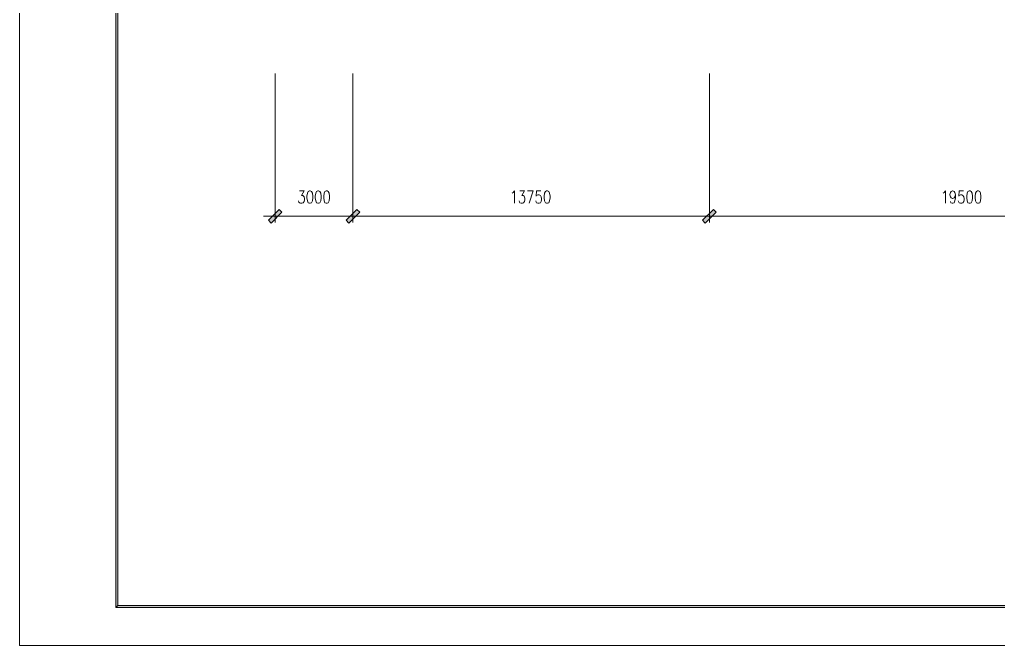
# Model space of a CAD drawing. Header units: millimetres. Extents: x 568 to 57335, y 85 to 28579.
# Drawn here: x 56074 to 56451.5, y 27688 to 27929.4 of the extents above; entities that cross this region are included whole.
import ezdxf

# ---------------------------------------------------------------- set-up
doc = ezdxf.new("R2010")
doc.units = ezdxf.units.MM

msp = doc.modelspace()

# ---------------------------------------------------------------- hatches: boundary and pattern name
h = msp.add_hatch(color=0)
h.dxf.hatch_style = 2
h.paths.add_polyline_path([(56111.13, 28564.16), (56111.83, 28563.46), (56111.83, 27703.35), (56111.13, 27702.65)])
h = msp.add_hatch(color=0)
h.dxf.hatch_style = 2
h.paths.add_polyline_path([(56174.14, 27856.2), (56175.2, 27855.13), (56171, 27850.93), (56169.94, 27851.99)])
h = msp.add_hatch(color=0)
h.dxf.hatch_style = 2
h.paths.add_polyline_path([(56204.13, 27856.2), (56205.2, 27855.13), (56201, 27850.93), (56199.93, 27851.99)])
h = msp.add_hatch(color=0)
h.dxf.hatch_style = 2
h.paths.add_polyline_path([(56201, 27850.93), (56199.93, 27851.99), (56204.13, 27856.2), (56205.2, 27855.13)])
h = msp.add_hatch(color=0)
h.dxf.hatch_style = 2
h.paths.add_polyline_path([(56341.6, 27856.2), (56342.67, 27855.13), (56338.46, 27850.93), (56337.41, 27851.99)])
h = msp.add_hatch(color=0)
h.dxf.hatch_style = 2
h.paths.add_polyline_path([(56338.46, 27850.93), (56337.41, 27851.99), (56341.6, 27856.2), (56342.67, 27855.13)])
h = msp.add_hatch(color=0)
h.dxf.hatch_style = 2
h.paths.add_polyline_path([(56111.13, 27702.65), (56111.83, 27703.35), (57319.87, 27703.35), (57320.57, 27702.65)])

# ---------------------------------------------------------------- linework, layer by layer
at = {"color": 0, "lineweight": 0}
for points in [[(56073.99, 27688), (56073.99, 28578.81), (57335.22, 28578.81), (57335.22, 27688)], [(56111.13, 28564.16), (56111.83, 28563.46), (56111.83, 27703.35), (56111.13, 27702.65)], [(56185.79, 27863.37), (56185.31, 27863.14), (56184.98, 27862.45), (56184.82, 27861.29), (56184.82, 27860.6), (56184.98, 27859.45), (56185.31, 27858.76), (56185.79, 27858.52), (56186.11, 27858.52), (56186.6, 27858.76), (56186.92, 27859.45), (56187.08, 27860.6), (56187.08, 27861.29), (56186.92, 27862.45), (56186.6, 27863.14), (56186.11, 27863.37)], [(56189.02, 27863.37), (56188.54, 27863.14), (56188.22, 27862.45), (56188.05, 27861.29), (56188.05, 27860.6), (56188.22, 27859.45), (56188.54, 27858.76), (56189.02, 27858.52), (56189.34, 27858.52), (56189.83, 27858.76), (56190.15, 27859.45), (56190.31, 27860.6), (56190.31, 27861.29), (56190.15, 27862.45), (56189.83, 27863.14), (56189.34, 27863.37)], [(56192.25, 27863.37), (56191.76, 27863.14), (56191.45, 27862.45), (56191.29, 27861.29), (56191.29, 27860.6), (56191.45, 27859.45), (56191.76, 27858.76), (56192.25, 27858.52), (56192.58, 27858.52), (56193.06, 27858.76), (56193.38, 27859.45), (56193.54, 27860.6), (56193.54, 27861.29), (56193.38, 27862.45), (56193.06, 27863.14), (56192.58, 27863.37)], [(56277.27, 27863.37), (56276.79, 27863.14), (56276.47, 27862.45), (56276.31, 27861.29), (56276.31, 27860.6), (56276.47, 27859.45), (56276.79, 27858.76), (56277.27, 27858.52), (56277.6, 27858.52), (56278.08, 27858.76), (56278.41, 27859.45), (56278.57, 27860.6), (56278.57, 27861.29), (56278.41, 27862.45), (56278.08, 27863.14), (56277.6, 27863.37)], [(56440.26, 27863.37), (56439.78, 27863.14), (56439.45, 27862.45), (56439.29, 27861.29), (56439.29, 27860.6), (56439.45, 27859.45), (56439.78, 27858.76), (56440.26, 27858.52), (56440.58, 27858.52), (56441.07, 27858.76), (56441.39, 27859.45), (56441.56, 27860.6), (56441.56, 27861.29), (56441.39, 27862.45), (56441.07, 27863.14), (56440.58, 27863.37)], [(56443.49, 27863.37), (56443.01, 27863.14), (56442.68, 27862.45), (56442.52, 27861.29), (56442.52, 27860.6), (56442.68, 27859.45), (56443.01, 27858.76), (56443.49, 27858.52), (56443.81, 27858.52), (56444.3, 27858.76), (56444.62, 27859.45), (56444.78, 27860.6), (56444.78, 27861.29), (56444.62, 27862.45), (56444.3, 27863.14), (56443.81, 27863.37)], [(56174.14, 27856.2), (56175.2, 27855.13), (56171, 27850.93), (56169.94, 27851.99)], [(56204.13, 27856.2), (56205.2, 27855.13), (56201, 27850.93), (56199.93, 27851.99)], [(56201, 27850.93), (56199.93, 27851.99), (56204.13, 27856.2), (56205.2, 27855.13)], [(56341.6, 27856.2), (56342.67, 27855.13), (56338.46, 27850.93), (56337.41, 27851.99)], [(56338.46, 27850.93), (56337.41, 27851.99), (56341.6, 27856.2), (56342.67, 27855.13)], [(56111.13, 27702.65), (56111.83, 27703.35), (57319.87, 27703.35), (57320.57, 27702.65)]]:
    msp.add_lwpolyline(points, close=True, dxfattribs=at)
for points in [[(56172.57, 27908.64), (56172.57, 27851.06)], [(56202.57, 27908.64), (56202.57, 27851.06)], [(56202.57, 27908.64), (56202.57, 27851.06)], [(56340.04, 27908.64), (56340.04, 27851.06)], [(56340.04, 27908.64), (56340.04, 27851.06)], [(56181.92, 27863.37), (56183.69, 27863.37), (56182.72, 27861.52), (56183.21, 27861.52), (56183.53, 27861.29), (56183.69, 27861.06), (56183.86, 27860.37), (56183.86, 27859.91), (56183.69, 27859.21), (56183.37, 27858.76), (56182.88, 27858.52), (56182.4, 27858.52), (56181.92, 27858.76), (56181.75, 27858.98), (56181.59, 27859.45)], [(56264.03, 27862.45), (56264.36, 27862.68), (56264.84, 27863.37), (56264.84, 27858.52)], [(56266.94, 27863.37), (56268.71, 27863.37), (56267.75, 27861.52), (56268.23, 27861.52), (56268.55, 27861.29), (56268.71, 27861.06), (56268.88, 27860.37), (56268.88, 27859.91), (56268.71, 27859.21), (56268.39, 27858.76), (56267.91, 27858.52), (56267.42, 27858.52), (56266.94, 27858.76), (56266.77, 27858.98), (56266.62, 27859.45)], [(56269.84, 27863.37), (56272.11, 27863.37), (56270.49, 27858.52)], [(56275.02, 27863.37), (56273.4, 27863.37), (56273.24, 27861.29), (56273.4, 27861.52), (56273.89, 27861.75), (56274.37, 27861.75), (56274.85, 27861.52), (56275.18, 27861.06), (56275.34, 27860.37), (56275.34, 27859.91), (56275.18, 27859.21), (56274.85, 27858.76), (56274.37, 27858.52), (56273.89, 27858.52), (56273.4, 27858.76), (56273.24, 27858.98), (56273.07, 27859.45)], [(56430.25, 27862.45), (56430.57, 27862.68), (56431.06, 27863.37), (56431.06, 27858.52)], [(56434.93, 27861.75), (56434.77, 27861.06), (56434.44, 27860.6), (56433.96, 27860.37), (56433.8, 27860.37), (56433.31, 27860.6), (56432.99, 27861.06), (56432.83, 27861.75), (56432.83, 27861.98), (56432.99, 27862.68), (56433.31, 27863.14), (56433.8, 27863.37), (56433.96, 27863.37), (56434.44, 27863.14), (56434.77, 27862.68), (56434.93, 27861.75), (56434.93, 27860.6), (56434.77, 27859.45), (56434.44, 27858.76), (56433.96, 27858.52), (56433.64, 27858.52), (56433.15, 27858.76), (56432.99, 27859.21)], [(56438, 27863.37), (56436.38, 27863.37), (56436.22, 27861.29), (56436.38, 27861.52), (56436.87, 27861.75), (56437.35, 27861.75), (56437.84, 27861.52), (56438.16, 27861.06), (56438.32, 27860.37), (56438.32, 27859.91), (56438.16, 27859.21), (56437.84, 27858.76), (56437.35, 27858.52), (56436.87, 27858.52), (56436.38, 27858.76), (56436.22, 27858.98), (56436.06, 27859.45)], [(56177.07, 27853.56), (56168.08, 27853.56)], [(56202.54, 27853.56), (56172.6, 27853.56)], [(56207.07, 27853.56), (56198.06, 27853.56)], [(56198.06, 27853.56), (56207.07, 27853.56)], [(56340.01, 27853.56), (56202.59, 27853.56)], [(56344.54, 27853.56), (56335.54, 27853.56)], [(56335.54, 27853.56), (56344.54, 27853.56)], [(56534.97, 27853.56), (56340.07, 27853.56)]]:
    msp.add_lwpolyline(points, dxfattribs=at)

doc.saveas('drawing.dxf')
